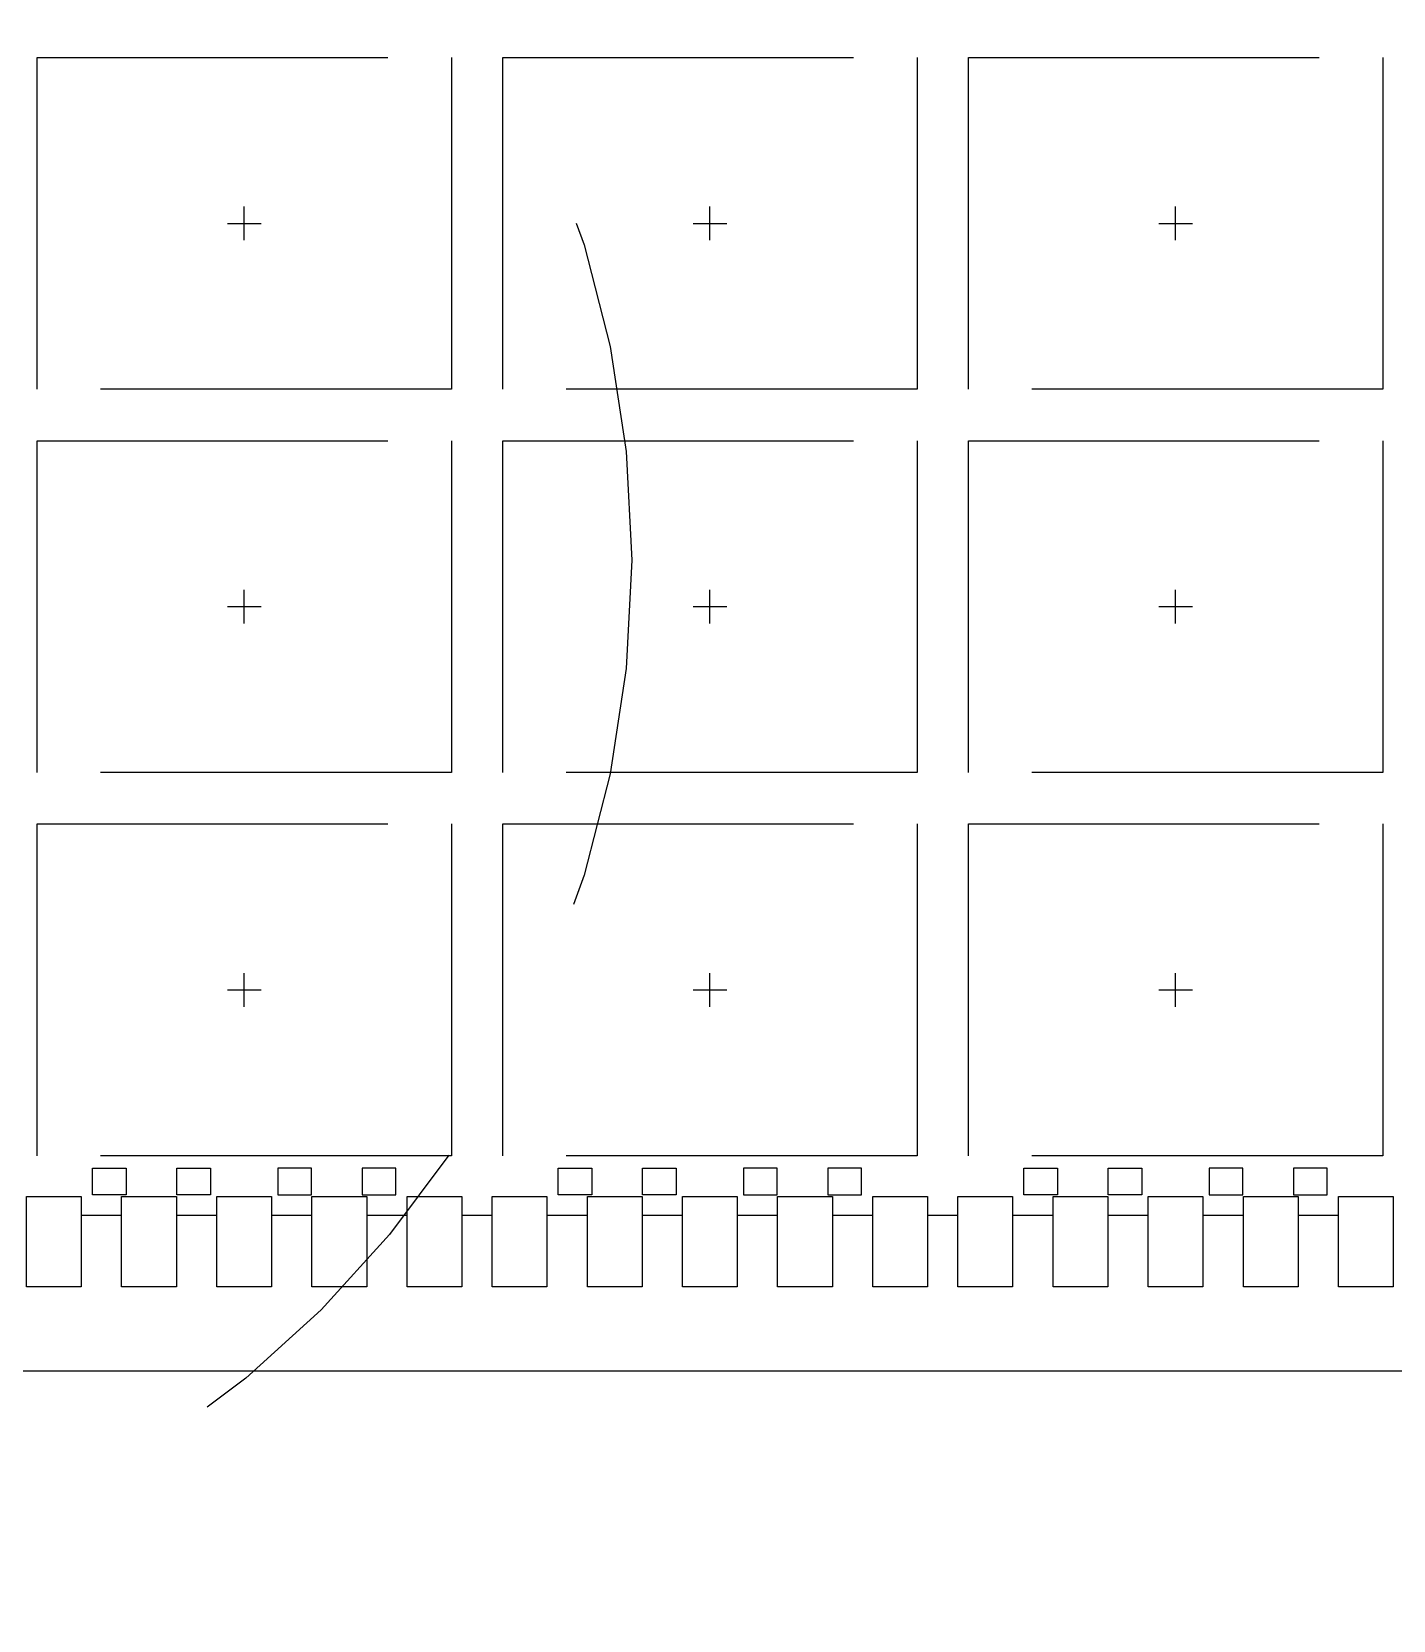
# Model space of a CAD drawing. Header units: millimetres. Extents: x 393.2 to 449.6, y 107.5 to 114.2.
# Drawn here: x 406.118 to 406.603, y 109.079 to 109.645 of the extents above; entities that cross this region are included whole.
import ezdxf

# ---------------------------------------------------------------- set-up
doc = ezdxf.new("R2010")
doc.units = ezdxf.units.MM
doc.header["$LTSCALE"] = 0.5
for name, pattern in [('CENTER', [50.8, 31.75, -6.35, 6.35, -6.35]), ('HIDDEN', [0.375, 0.25, -0.125]), ('PHANTOM', [2.5, 1.25, -0.25, 0.25, -0.25, 0.25, -0.25])]:
    doc.linetypes.add(name, pattern=pattern)
for name, color, linetype in [('1D', 4, 'Continuous'), ('BTM', 7, 'HIDDEN'), ('CEN', 2, 'CENTER'), ('PKG', 1, 'PHANTOM')]:
    doc.layers.add(name, color=color, linetype=linetype)

# ---------------------------------------------------------------- blocks, each defined once
blk = doc.blocks.new('*U100')
at = {"layer": 'CEN', "ltscale": 0.005}
for p, q in [((0, -0.006), (0, 0.006)), ((-0.006, 0), (0.006, 0))]:
    blk.add_line(p, q, dxfattribs=at)
at = {"layer": 'PKG', "color": 1, "linetype": 'HIDDEN'}
blk.add_lwpolyline([(-0.0738, -0.0591), (-0.0738, 0.0591), (0.0738, 0.0591), (0.0738, -0.0591)], close=True, dxfattribs=at)
blk = doc.blocks.new('*U101')
at = {"layer": 'CEN', "color": 0, "linetype": 'ByBlock', "lineweight": -2, "transparency": 16777216}
for p in [(0.3318, 0.273), (0.4977, 0.273), (0.6636, 0.273), (0.3318, 0.1365), (0.4977, 0.1365), (0.6636, 0.1365), (0.3318, 0), (0.4977, 0), (0.6636, 0)]:
    blk.add_blockref('*U100', p, dxfattribs=at)

msp = doc.modelspace()

# ---------------------------------------------------------------- linework, layer by layer
at = {"ltscale": 0.03}
for points in [[(406.11584, 109.22974), (406.13534, 109.22974), (406.13534, 109.19764), (406.11584, 109.19764)], [(406.14974, 109.22974), (406.16924, 109.22974), (406.16924, 109.19764), (406.14974, 109.19764)], [(406.18364, 109.22974), (406.20314, 109.22974), (406.20314, 109.19764), (406.18364, 109.19764)], [(406.21754, 109.22974), (406.23704, 109.22974), (406.23704, 109.19764), (406.21754, 109.19764)], [(406.25144, 109.22974), (406.27094, 109.22974), (406.27094, 109.19764), (406.25144, 109.19764)], [(406.28174, 109.22974), (406.30124, 109.22974), (406.30124, 109.19764), (406.28174, 109.19764)], [(406.31564, 109.22974), (406.33514, 109.22974), (406.33514, 109.19764), (406.31564, 109.19764)], [(406.34954, 109.22974), (406.36904, 109.22974), (406.36904, 109.19764), (406.34954, 109.19764)], [(406.38344, 109.22974), (406.40294, 109.22974), (406.40294, 109.19764), (406.38344, 109.19764)], [(406.41734, 109.22974), (406.43684, 109.22974), (406.43684, 109.19764), (406.41734, 109.19764)], [(406.44764, 109.22974), (406.46714, 109.22974), (406.46714, 109.19764), (406.44764, 109.19764)], [(406.48154, 109.22974), (406.50104, 109.22974), (406.50104, 109.19764), (406.48154, 109.19764)], [(406.51544, 109.22974), (406.53494, 109.22974), (406.53494, 109.19764), (406.51544, 109.19764)], [(406.54934, 109.22974), (406.56884, 109.22974), (406.56884, 109.19764), (406.54934, 109.19764)], [(406.58324, 109.22974), (406.60274, 109.22974), (406.60274, 109.19764), (406.58324, 109.19764)]]:
    msp.add_lwpolyline(points, close=True, dxfattribs=at)
at = {"color": 4, "linetype": 'HIDDEN'}
msp.add_circle((405.95381, 109.45649), 0.37763, dxfattribs=at)
at = {"layer": '1D'}
msp.add_line((405.62864, 109.16764), (409.24664, 109.16764), dxfattribs=at)
at = {"layer": 'BTM', "ltscale": 0.03}
for p, q in [((406.13534, 109.22314), (406.14974, 109.22314)), ((406.16924, 109.22314), (406.18364, 109.22314)), ((406.20314, 109.22314), (406.21754, 109.22314)), ((406.23704, 109.22314), (406.25144, 109.22314)), ((406.27094, 109.22314), (406.28174, 109.22314)), ((406.30124, 109.22314), (406.31564, 109.22314)), ((406.33514, 109.22314), (406.34954, 109.22314)), ((406.36904, 109.22314), (406.38344, 109.22314)), ((406.40294, 109.22314), (406.41734, 109.22314)), ((406.43684, 109.22314), (406.44764, 109.22314)), ((406.46714, 109.22314), (406.48154, 109.22314)), ((406.50104, 109.22314), (406.51544, 109.22314)), ((406.53494, 109.22314), (406.54934, 109.22314)), ((406.56884, 109.22314), (406.58324, 109.22314))]:
    msp.add_line(p, q, dxfattribs=at)
for points in [[(406.13939, 109.23034), (406.13939, 109.23994), (406.15139, 109.23994), (406.15139, 109.23034)], [(406.16939, 109.23034), (406.16939, 109.23994), (406.18139, 109.23994), (406.18139, 109.23034)], [(406.21739, 109.23034), (406.21739, 109.23994), (406.20539, 109.23994), (406.20539, 109.23034)], [(406.24739, 109.23034), (406.24739, 109.23994), (406.23539, 109.23994), (406.23539, 109.23034)], [(406.30529, 109.23034), (406.30529, 109.23994), (406.31729, 109.23994), (406.31729, 109.23034)], [(406.33529, 109.23034), (406.33529, 109.23994), (406.34729, 109.23994), (406.34729, 109.23034)], [(406.38329, 109.23034), (406.38329, 109.23994), (406.37129, 109.23994), (406.37129, 109.23034)], [(406.41329, 109.23034), (406.41329, 109.23994), (406.40129, 109.23994), (406.40129, 109.23034)], [(406.47119, 109.23034), (406.47119, 109.23994), (406.48319, 109.23994), (406.48319, 109.23034)], [(406.50119, 109.23034), (406.50119, 109.23994), (406.51319, 109.23994), (406.51319, 109.23034)], [(406.54919, 109.23034), (406.54919, 109.23994), (406.53719, 109.23994), (406.53719, 109.23034)], [(406.57919, 109.23034), (406.57919, 109.23994), (406.56719, 109.23994), (406.56719, 109.23034)]]:
    msp.add_lwpolyline(points, close=True, dxfattribs=at)

# ---------------------------------------------------------------- block references
at = {"layer": 'CEN'}
msp.add_blockref('*U101', (405.86159, 109.30339), dxfattribs=at)

doc.saveas('drawing.dxf')
